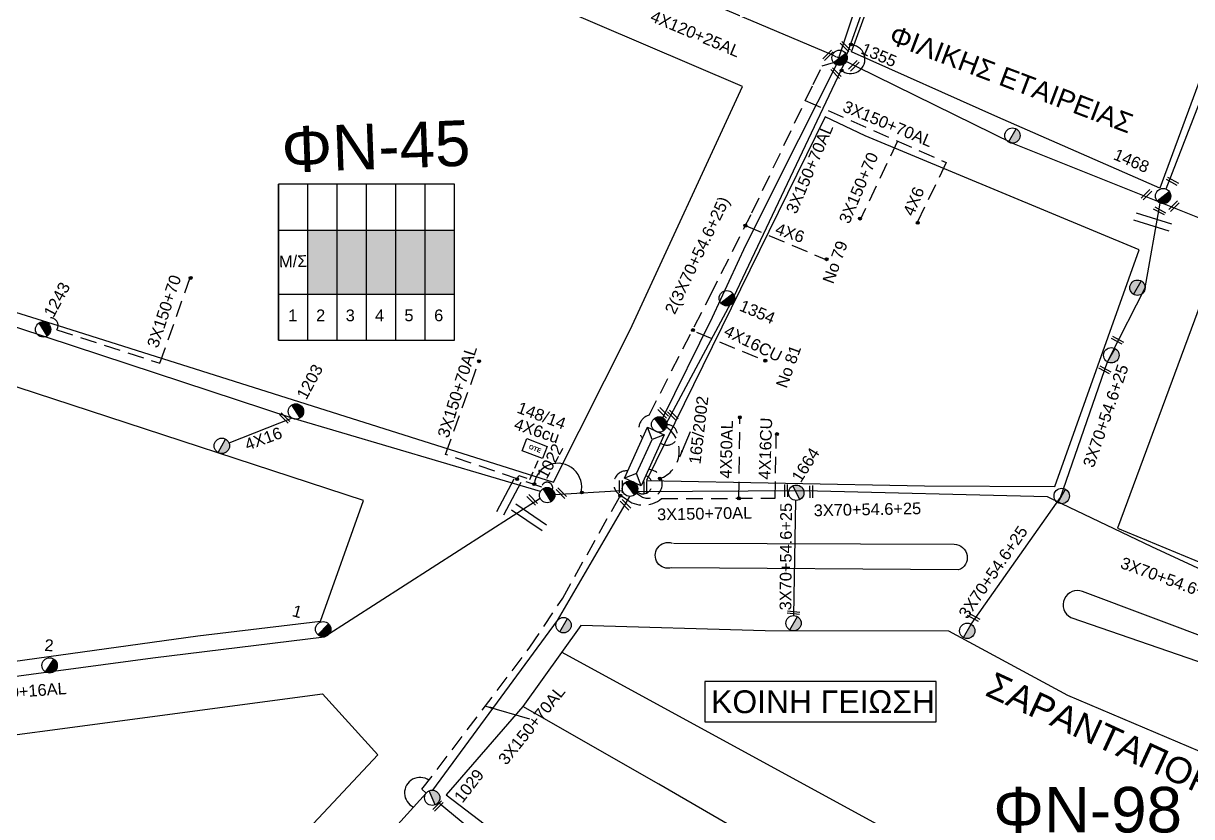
# Model space of a CAD drawing. Header units: millimetres. Extents: x 898 to 5598, y 789 to 3443.
# Drawn here: x 2421 to 2600.3, y 1135.8 to 1257.5 of the extents above; entities that cross this region are included whole.
import ezdxf
from ezdxf.enums import TextEntityAlignment as Align

# ---------------------------------------------------------------- set-up
doc = ezdxf.new("R2010")
doc.units = ezdxf.units.MM
doc.linetypes.add('DASHED', pattern=[19.05, 12.7, -6.35])
for name, color, linetype in [('Pillar OTE', 7, 'Continuous'), ('Άγνωστα', 7, 'Continuous'), ('Ασφαλειοκιβώτια Χ.Τ 6 αναχωρήσεων', 7, 'Continuous'), ('Ασφαλειοκιβώτια Χ.Τ 9 αναχωρήσεων', 7, 'Continuous'), ('Γυμνά εναέρια ΧΤ και ΦΟΠ (3Φ)   4x50+16AL', 7, 'Continuous'), ('Εναέρια παροχή ΧΤ 4x16', 7, 'SYN_LINE'), ('Επιγραφές - Σχήματα', 7, 'Continuous'), ('Καλώδια ΧΤ   3x150+50AL XLPE', 7, 'DASHED'), ('Καλώδια ΧΤ   3x150+50CU', 7, 'DASHED'), ('Καλώδια ΧΤ   3x150+70AL', 7, 'DASHED'), ('Καλώδια ΧΤ   3x150AL+50CU', 7, 'DASHED'), ('Μηχανική τομή', 7, 'Continuous'), ('Στύλος Ξύλινος', 7, 'Continuous'), ('Στύλος Ξύλινος @ 1', 7, 'Continuous'), ('Στύλος ΦΜ', 7, 'Continuous'), ('Στύλος ΦΜ @ 1', 7, 'Continuous'), ('Συνδέσεις', 7, 'Continuous'), ('Συνεστραμμένα ΧΤ   3x70+54.6+25 AL', 7, 'SYN_LINE'), ('Συνεστραμμένα ΧΤ   4x120+25 AL', 7, 'SYN_LINE'), ('Τομή', 7, 'Continuous'), ('Υποσταθμός εναέριος 2 στύλων', 7, 'Continuous'), ('Υποσταθμός πόλεως', 7, 'Continuous'), ('Υπόβαθρο ΔΕΗ', 7, 'Continuous'), ('Υπόγεια καλώδια Παροχών ΧΤ   4x16CU', 7, 'DASHED'), ('Υπόγεια καλώδια Παροχών ΧΤ   4x50AL', 7, 'DASHED'), ('Υπόγεια καλώδια Παροχών ΧΤ   4x6', 7, 'DASHED')]:
    doc.layers.add(name, color=color, linetype=linetype)
doc.styles.add('arial', font='arial.ttf')
doc.styles.get("Standard").update_dxf_attribs({"font": 'arial.ttf'})
doc.linetypes.add('SYN_LINE', pattern='A,0.5,-0.0001,["/\\/\\/\\/",Standard,S=0.1,R=0,X=0,Y=-0.05],-0.25', length=0.7501)
doc.dimstyles.new('ISO-25', dxfattribs={"dimtxt": 2.5, "dimasz": 2.5, "dimexe": 1.25, "dimexo": 0.625, "dimtad": 1, "dimtxsty": 'Standard', "dimcen": 2.5, "dimadec": 0, "dimazin": 0, "dimtfac": 1, "dimtmove": 0, "dimatfit": 3, "dimfxl": 1, "dimarcsym": 0})

# ---------------------------------------------------------------- blocks, each defined once
blk = doc.blocks.new('ΥΠΑΡΧΩΝ ΤΣΙΜΕΝΤΕΝΙΟΣ ΣΤΥΛΟΣ')
at = {"layer": 'Στύλος ΦΜ'}
blk.add_hatch(color=7, dxfattribs=at).paths.add_polyline_path([(-1.29, -2.28, 0.574793), (2.62, 0, 0.268822), (1.3, 2.27)])
at = {"layer": 'Στύλος ΦΜ', "color": 7}
blk.add_line((-1.29, -2.28), (1.3, 2.27), dxfattribs=at)
blk.add_circle((0, 0), 2.62, dxfattribs=at)
at = {"layer": 'Στύλος ΦΜ', "flags": 4}
for tag, p in [('ΑΡΙΘΜΟΣ', (-4.68, 8.05)), ('ΤΥΠΟΣ', (-4.91, 3.03))]:
    blk.add_attdef(tag, p, '', height=4, dxfattribs=at)
blk = doc.blocks.new('ΥΠΑΡΧΩΝ ΞΥΛΙΝΟΣ ΣΤΥΛΟΣ')
at = {"layer": 'Στύλος Ξύλινος'}
h = blk.add_hatch(color=7, dxfattribs=at)
h.paths.add_polyline_path([(-2.62, 0, 0.270008), (-1.29, -2.28), (1.3, 2.27, 0.576266)])
h.paths.add_polyline_path([(-1.29, -2.28, 0.574793), (2.62, 0, 0.268822), (1.3, 2.27)])
at = {"layer": 'Στύλος Ξύλινος', "color": 7}
blk.add_line((-1.29, -2.28), (1.3, 2.27), dxfattribs=at)
blk.add_circle((0, 0), 2.62, dxfattribs=at)
at = {"layer": 'Στύλος Ξύλινος', "flags": 4}
for tag, p in [('ΑΡΙΘΜΟΣ', (-4.91, 8.6)), ('ΤΥΠΟΣ', (-4.85, 3.39))]:
    blk.add_attdef(tag, p, '', height=4, dxfattribs=at)
blk = doc.blocks.new('ΑΣΦΑΛΕΙΟΚΙΒΩΤΙΟ ΥΠΟΣΤΑΘΜΟΥ 6 ΑΝΑΧΩΡΗΣΕΩΝ')
at = {"layer": 'Ασφαλειοκιβώτια Χ.Τ 6 αναχωρήσεων', "ltscale": 40}
for p, q in [((-23.91, 27), (23.91, 27)), ((-9.83, 27), (-9.83, -27)), ((9.83, 27), (9.83, -27)), ((-23.91, 18), (23.91, 18)), ((-23.91, 9), (23.91, 9)), ((-23.91, 0), (23.91, 0)), ((-23.91, -9), (23.91, -9)), ((-23.91, -18), (23.91, -18))]:
    blk.add_line(p, q, dxfattribs=at)
at = {"layer": 'Ασφαλειοκιβώτια Χ.Τ 6 αναχωρήσεων'}
blk.add_lwpolyline([(-23.91, -27), (23.91, -27), (23.91, 27), (-23.91, 27)], close=True, dxfattribs=at)
for s, p in [('1', (-18.13, 24.01)), ('2', (-18.13, 15.45)), ('3', (-18.13, 6.37)), ('4', (-18.13, -2.65)), ('5', (-18.13, -11.66)), ('6', (-18.13, -20.8))]:
    blk.add_text(s, height=3.6, rotation=270, dxfattribs=at).set_placement(p)
at = {"layer": 'Ασφαλειοκιβώτια Χ.Τ 6 αναχωρήσεων', "ltscale": 40}
for tag, height, p in [('ΟΝΟΜΑ', 5, (-0.27, 31.68)), ('ΚΕΙΜΕΝΟ 1', 2, (16.95, 22.41)), ('ΚΕΙΜΕΝΟ 2', 2, (16.95, 13.71)), ('ΚΕΙΜΕΝΟ 3', 2, (16.95, 4.31)), ('ΚΕΙΜΕΝΟ 4', 2, (16.95, -4.67)), ('ΚΕΙΜΕΝΟ 5', 2, (16.95, -13.51)), ('ΚΕΙΜΕΝΟ 6', 2, (16.95, -22.43)), ('ΣΧ', 2, (-0.21, -29.21))]:
    blk.add_attdef(tag, text='', height=height, dxfattribs=at).set_placement(p, align=Align.MIDDLE_CENTER)
blk = doc.blocks.new('ΥΠΟΣΤΑΘΜΟΣ ΕΝΑΕΡΙΟΣ ΕΠΙ 2 ΣΤΥΛΩΝ')
at = {"layer": 'Υποσταθμός εναέριος 2 στύλων', "linetype": 'Continuous'}
for points in [[(-11.97, -2.11, 0.574793), (-8.45, -0.07, 0.268822), (-9.64, 1.98)], [(9.68, -2.15, 0.574793), (13.19, -0.1, 0.268822), (12.01, 1.95)]]:
    blk.add_hatch(color=256, dxfattribs=at).paths.add_polyline_path(points)
for p, q in [((-11.97, -2.11), (-9.64, 1.98)), ((9.68, -2.15), (12.01, 1.95))]:
    blk.add_line(p, q, dxfattribs=at)
for centre in [(-10.81, -0.07), (10.84, -0.1)]:
    blk.add_circle(centre, 2.36, dxfattribs=at)
at = {"layer": 'Υποσταθμός πόλεως', "linetype": 'Continuous', "ltscale": 40}
blk.add_lwpolyline([(-8.57, 2.82), (8.57, 2.82), (8.57, -2.82), (-8.57, -2.82)], close=True, dxfattribs=at)
for points in [[(-5.75, 0), (-8.57, 2.82)], [(-8.57, -2.82), (-5.75, 0)], [(-5.75, 0), (5.75, 0)], [(5.75, 0), (8.57, 2.82)], [(8.57, -2.82), (5.75, 0)]]:
    blk.add_lwpolyline(points, dxfattribs=at)
at = {"layer": 'Υποσταθμός εναέριος 2 στύλων', "ltscale": 40, "flags": 1}
for tag, p in [('ΜΕΤΑΣΧΗΜΑΤΙΣΜΟΣ', (14.09, 2.51)), ('ΙΣΧΥΣ', (14.07, -0.28)), ('ΑΡΙΘΜΟΣ', (14.19, -3))]:
    blk.add_attdef(tag, p, '', height=1.8, dxfattribs=at)
blk = doc.blocks.new('ΜΗΧΑΝΙΚΗ ΤΟΜΗ')
at = {"layer": 'Μηχανική τομή', "ltscale": 40}
for p, q in [((-1.89, 0.78), (1.89, 0.78)), ((1.89, 0), (-1.89, 0))]:
    blk.add_line(p, q, dxfattribs=at)
blk = doc.blocks.new('ΤΟΜΗ')
at = {"layer": 'Τομή', "ltscale": 40}
for p, q in [((-5.68, 0), (5.68, 0)), ((5.68, -2.33), (-5.68, -2.33))]:
    blk.add_line(p, q, dxfattribs=at)
blk = doc.blocks.new('_ΣΥΝΔΕΣΗ')
at = {"layer": 'Συνδέσεις', "linetype": 'SYN_LINE', "ltscale": 40}
blk.add_hatch(color=256, dxfattribs=at).paths.add_polyline_path([(0.5, -0.01, 1), (-0.5, -0.01, 1)])
at = {"layer": 'Συνδέσεις'}
blk.add_circle((0, -0.01), 0.5, dxfattribs=at)
blk = doc.blocks.new('PILLAR ΟΤΕ')
at = {"layer": 'Pillar OTE', "ltscale": 40}
blk.add_lwpolyline([(-3.31, 2.02), (3.39, 2.02), (3.39, -1.99), (-3.31, -1.99)], close=True, dxfattribs=at)
at = {"layer": 'Pillar OTE', "insert": (-1.81, 0.71), "char_height": 1.3575, "width": 109.961, "attachment_point": 1}
blk.add_mtext('{\\fArial|b1|i0|c161|p34;OTE}', dxfattribs=at)

msp = doc.modelspace()

# ---------------------------------------------------------------- hatches: boundary and pattern name
at = {"layer": 'Ασφαλειοκιβώτια Χ.Τ 9 αναχωρήσεων', "ltscale": 40}
for color, points in [(1, [(2464.64, 1215.95), (2469.14, 1215.95), (2469.14, 1225.78), (2464.64, 1225.78)]), (27, [(2469.14, 1215.95), (2473.64, 1215.95), (2473.64, 1225.78), (2469.14, 1225.78)]), (6, [(2473.64, 1215.95), (2478.14, 1215.95), (2478.14, 1225.78), (2473.64, 1225.78)]), (2, [(2478.14, 1215.95), (2482.64, 1215.95), (2482.64, 1225.78), (2478.14, 1225.78)]), (62, [(2482.64, 1215.95), (2487.14, 1215.95), (2487.14, 1225.78), (2482.64, 1225.78)])]:
    msp.add_hatch(color=color, dxfattribs=at).paths.add_polyline_path(points)

# ---------------------------------------------------------------- linework, layer by layer
at = {"layer": 'Άγνωστα', "color": 62, "linetype": 'SYN_LINE', "ltscale": 20}
msp.add_lwpolyline([(2596.41, 1232.1), (2608.86, 1264.28), (2620.08, 1298.86)], dxfattribs=at)
at = {"layer": 'Άγνωστα', "color": 62}
msp.add_lwpolyline([(2545.84, 1252.36), (2572.82, 1239.12), (2611.48, 1223.69), (2634.02, 1214.28)], dxfattribs=at)
at = {"layer": 'Άγνωστα', "color": 62, "linetype": 'DASHED', "ltscale": 0.2}
msp.add_lwpolyline([(2555.17, 1239.44), (2549.41, 1227.27)], dxfattribs=at)
at = {"layer": 'Άγνωστα', "color": 2, "linetype": 'SYN_LINE', "ltscale": 15}
msp.add_lwpolyline([(2587.93, 1206.58), (2593.18, 1216.95), (2595.49, 1229.93)], dxfattribs=at)
at = {"layer": 'Άγνωστα', "color": 2}
msp.add_lwpolyline([(2483.81, 1139.84), (2502.95, 1165.85), (2514.1, 1184.92)], dxfattribs=at)
at = {"layer": 'Άγνωστα', "color": 2, "linetype": 'SYN_LINE', "ltscale": 20}
for points in [[(2539.51, 1184.3), (2539.23, 1166.63)], [(2549.23, 1088.31), (2534.7, 1098.42), (2507.75, 1119.41), (2499.94, 1125.3), (2499.94, 1125.3), (2484.65, 1137.93)]]:
    msp.add_lwpolyline(points, dxfattribs=at)
at = {"layer": 'Γυμνά εναέρια ΧΤ και ΦΟΠ (3Φ)   4x50+16AL', "color": 27, "linetype": 'Continuous', "ltscale": 0.2}
msp.add_line((2502.47, 1185.21), (2512.87, 1185.81), dxfattribs=at)
at = {"layer": 'Γυμνά εναέρια ΧΤ και ΦΟΠ (3Φ)   4x50+16AL', "color": 2}
msp.add_lwpolyline([(2500.35, 1185.67), (2462.26, 1196.92), (2416.03, 1212.12), (2363.51, 1228.86), (2350.51, 1233.45)], dxfattribs=at)
at = {"layer": 'Γυμνά εναέρια ΧΤ και ΦΟΠ (3Φ)   4x50+16AL', "color": 85, "ltscale": 40}
msp.add_lwpolyline([(2313.96, 1154.04), (2341.52, 1151.76), (2372.66, 1150.75), (2403.46, 1155.14), (2440.85, 1160.16), (2467.14, 1163.36), (2500.33, 1184.64)], dxfattribs=at)
at = {"layer": 'Γυμνά εναέρια ΧΤ και ΦΟΠ (3Φ)   4x50+16AL', "color": 6, "ltscale": 40}
msp.add_lwpolyline([(2430.6, 1082.68), (2460.06, 1114.17), (2482.81, 1139.39)], dxfattribs=at)
at = {"layer": 'Εναέρια παροχή ΧΤ 4x16', "color": 2, "ltscale": 20}
msp.add_lwpolyline([(2462.26, 1196.92), (2452.53, 1193.11)], dxfattribs=at)
at = {"layer": 'Εναέρια παροχή ΧΤ 4x16', "color": 0, "linetype": 'Continuous', "ltscale": 0.2}
msp.add_arc((2481.87, 1139.4), 2.38, 55.2068, 245.1337, dxfattribs=at)
at = {"layer": 'Επιγραφές - Σχήματα', "color": 190}
msp.add_lwpolyline([(2525.61, 1150.33), (2561.12, 1150.33), (2561.12, 1156.5), (2525.61, 1156.5)], close=True, dxfattribs=at)
at = {"layer": 'Καλώδια ΧΤ   3x150+50AL XLPE', "color": 1, "linetype": 'DASHED', "ltscale": 0.2}
msp.add_arc((2519.79, 1194.36), 1.58, 230.8818, 90.3074, dxfattribs=at)
at = {"layer": 'Καλώδια ΧΤ   3x150+50CU', "color": 6, "linetype": 'DASHED', "ltscale": 0.2}
msp.add_arc((2513.57, 1186.86), 1.97, 84.7474, 242.2144, dxfattribs=at)
at = {"layer": 'Καλώδια ΧΤ   3x150+70AL', "color": 62, "ltscale": 0.2}
msp.add_lwpolyline([(2516.06, 1193.84), (2516.06, 1193.84, -0.573059), (2517.03, 1197.38), (2526.41, 1215.72), (2532.82, 1228.45), (2542.2, 1248.16), (2543.62, 1251), (2545.34, 1251.52)], format="xyb", dxfattribs=at)
msp.add_lwpolyline([(2541.02, 1245.66), (2562.66, 1236.15)], dxfattribs=at)
at = {"layer": 'Καλώδια ΧΤ   3x150+70AL', "color": 2, "linetype": 'DASHED', "ltscale": 0.2}
msp.add_lwpolyline([(2426.12, 1210.5), (2441.93, 1205.36), (2446.65, 1218.71)], dxfattribs=at)
at = {"layer": 'Καλώδια ΧΤ   3x150+70AL', "color": 27, "ltscale": 0.2}
msp.add_lwpolyline([(2500.57, 1186.35), (2485.78, 1191.35), (2490.93, 1205.69)], dxfattribs=at)
at = {"layer": 'Καλώδια ΧΤ   3x150+70AL', "color": 6, "ltscale": 0.2}
msp.add_lwpolyline([(2482.81, 1139.39), (2482.17, 1139.97), (2498.74, 1161.76), (2503.78, 1169.32), (2512.65, 1185.12), (2513.44, 1184.55, 0.358134), (2518.93, 1184.57), (2518.93, 1184.57), (2536.37, 1184.65)], format="xyb", dxfattribs=at)
at = {"layer": 'Καλώδια ΧΤ   3x150+70AL', "color": 2, "linetype": 'DASHED', "ltscale": 0.2}
msp.add_arc((2425.09, 1211.13), 1.21, 328.5157, 143.8499, dxfattribs=at)
at = {"layer": 'Καλώδια ΧΤ   3x150AL+50CU', "color": 27, "linetype": 'DASHED', "ltscale": 0.1}
msp.add_lwpolyline([(2496.83, 1187.64), (2497.04, 1188.1), (2498.73, 1187.53), (2500.22, 1190.88)], dxfattribs=at)
at = {"layer": 'Καλώδια ΧΤ   3x150AL+50CU', "color": 7, "linetype": 'Continuous', "ltscale": 0.2}
for centre, radius, start, end in [((2547.96, 1252.02), 2.21, 227.3457, 93.2136), ((2503.03, 1186.34), 3.66, 344.9086, 173.028)]:
    msp.add_arc(centre, radius, start, end, dxfattribs=at)
at = {"layer": 'Καλώδια ΧΤ   3x150AL+50CU', "color": 27, "linetype": 'DASHED', "ltscale": 0.2}
for centre, radius, start, end in [((2517.26, 1191.85), 4.42, 288.0258, 59.5898), ((2516.86, 1186.85), 2.2, 213.5251, 87.822), ((2501.38, 1186.24), 0.856, 341.5199, 172.7057)]:
    msp.add_arc(centre, radius, start, end, dxfattribs=at)
at = {"layer": 'Καλώδια ΧΤ   3x150AL+50CU', "color": 2, "linetype": 'DASHED', "ltscale": 0.2}
msp.add_arc((2516.07, 1186.74), 1.43, 231.2528, 71.994, dxfattribs=at)
at = {"layer": 'Συνεστραμμένα ΧΤ   3x70+54.6+25 AL', "color": 1, "linetype": 'SYN_LINE', "ltscale": 20}
msp.add_lwpolyline([(2519.04, 1196.77), (2526.77, 1212.45), (2531.91, 1223.46), (2540.02, 1239.72), (2545.82, 1251.15), (2556.14, 1282.12), (2562.99, 1303.03), (2568.03, 1322.64)], dxfattribs=at)
at = {"layer": 'Συνεστραμμένα ΧΤ   3x70+54.6+25 AL', "color": 27, "linetype": 'SYN_LINE', "ltscale": 20}
for points in [[(2568.61, 1322.48), (2569.04, 1321.24), (2564.68, 1301.64), (2557.41, 1281.86), (2551.15, 1263.3), (2547.68, 1253.6), (2547.36, 1252.71)], [(2519.65, 1196.08), (2529.58, 1214.55), (2547, 1251.32)]]:
    msp.add_lwpolyline(points, dxfattribs=at)
at = {"layer": 'Συνεστραμμένα ΧΤ   3x70+54.6+25 AL', "color": 2, "linetype": 'SYN_LINE', "ltscale": 20}
for points in [[(2566.47, 1165.3), (2580.2, 1184.77), (2587.42, 1205.56), (2587.93, 1206.58)], [(2614.56, 1167.75), (2594.22, 1177.19), (2580.38, 1183.8), (2578.19, 1184.87), (2540.77, 1185.79), (2515.16, 1185.63)]]:
    msp.add_lwpolyline(points, dxfattribs=at)
at = {"layer": 'Συνεστραμμένα ΧΤ   4x120+25 AL', "color": 62, "linetype": 'SYN_LINE', "ltscale": 20}
msp.add_lwpolyline([(2509.12, 1267.95), (2515.43, 1265.31), (2545.19, 1252.68), (2545.78, 1252.39)], dxfattribs=at)
at = {"layer": 'Υπόβαθρο ΔΕΗ'}
for points in [[(2502.36, 1187.11), (2514.11, 1210.5), (2531.37, 1247.82), (2493.9, 1263.92), (2459.06, 1278.34), (2453.54, 1281.08), (2372.11, 1313.88), (2343.58, 1325.99), (2317, 1288.1), (2298.96, 1261.29), (2350.27, 1234.88), (2426.33, 1211.15), (2502.36, 1187.11)], [(2617.02, 1292.94), (2605.67, 1259.94), (2595.45, 1232.25), (2570.58, 1243.12), (2548.13, 1253.14), (2560.17, 1286.2), (2569.73, 1313.76), (2617.02, 1292.94)], [(2579.32, 1186.46), (2592.25, 1222.78), (2550.22, 1240.25), (2544.09, 1243.17), (2516.62, 1187.35), (2559.33, 1186.56), (2579.32, 1186.46)], [(2466.6, 1165.78), (2473.21, 1184.27), (2378.03, 1215.39), (2348.07, 1224.1), (2327.16, 1170.02)], [(2614.2, 1169.61), (2624.32, 1193.98), (2629.1, 1205.36), (2602.65, 1217.08), (2588.97, 1180.05), (2614.19, 1169.59)], [(2321.43, 1155.21), (2356.18, 1153.84), (2371.71, 1152.99), (2447.76, 1163.49), (2466.6, 1165.78)], [(2506.55, 1165.08), (2497.66, 1152.67), (2485.89, 1139.11), (2533.58, 1102.71), (2545.21, 1094.36), (2560.97, 1116.13), (2518.53, 1140.75), (2497.66, 1152.67)]]:
    msp.add_lwpolyline(points, dxfattribs=at)
for points in [[(2520.76, 1177.75), (2563.87, 1177.56, -0.846716), (2564.51, 1173.62), (2520.54, 1173.96, -1.352877), (2520.56, 1177.76, -0.001617)], [(2604.55, 1162.45), (2583.59, 1170.33, 0.932967), (2581.76, 1166.33), (2602.74, 1159.11, 0.845781), (2604.55, 1162.45, -2.897192)], [(2503.64, 1161.02), (2556.47, 1132.19), (2585.94, 1116.05), (2629.91, 1138.75), (2628.91, 1139.72), (2615.99, 1141.02, -0.102936), (2603.29, 1145.02), (2581.34, 1154.34), (2563.03, 1164.22), (2534.85, 1164.29), (2506.55, 1165.08)], [(2305.84, 1046.15), (2336.02, 1085.39), (2363.73, 1120.29), (2379.26, 1142.94), (2466.89, 1154.61), (2475.39, 1145.23), (2428.97, 1095.71), (2410.17, 1108.75, 0.438628), (2406.64, 1107.96), (2379.36, 1079.03), (2332.05, 1028.32), (2305.84, 1046.15)]]:
    msp.add_lwpolyline(points, format="xyb", dxfattribs=at)
at = {"layer": 'Υπόγεια καλώδια Παροχών ΧΤ   4x16CU', "color": 85, "ltscale": 0.2}
msp.add_lwpolyline([(2524.31, 1210.12), (2534.82, 1205.74)], dxfattribs=at)
at = {"layer": 'Υπόγεια καλώδια Παροχών ΧΤ   4x16CU', "color": 6, "ltscale": 0.2}
msp.add_lwpolyline([(2536.37, 1184.65), (2536.57, 1194.44)], dxfattribs=at)
at = {"layer": 'Υπόγεια καλώδια Παροχών ΧΤ   4x50AL', "color": 6, "ltscale": 0.2}
msp.add_lwpolyline([(2530.82, 1184.62), (2530.97, 1197.15)], dxfattribs=at)
at = {"layer": 'Υπόγεια καλώδια Παροχών ΧΤ   4x6', "color": 62, "ltscale": 0.2}
msp.add_lwpolyline([(2562.66, 1236.15), (2558.23, 1227.08)], dxfattribs=at)
at = {"layer": 'Υπόγεια καλώδια Παροχών ΧΤ   4x6', "color": 85, "ltscale": 0.2}
msp.add_lwpolyline([(2531.93, 1226.46), (2544.27, 1221.21)], dxfattribs=at)

# ---------------------------------------------------------------- block references
at = {"layer": 'Pillar OTE', "xscale": 0.5, "yscale": 0.5, "zscale": 0.5, "rotation": 338.9067907217598}
msp.add_blockref('PILLAR ΟΤΕ', (2499.46, 1192.25), dxfattribs=at)
at = {"layer": 'Ασφαλειοκιβώτια Χ.Τ 6 αναχωρήσεων', "xscale": 0.5, "yscale": 0.5, "zscale": 0.5, "rotation": 90}
msp.add_blockref('ΑΣΦΑΛΕΙΟΚΙΒΩΤΙΟ ΥΠΟΣΤΑΘΜΟΥ 6 ΑΝΑΧΩΡΗΣΕΩΝ', (2473.64, 1220.87), dxfattribs=at)
at = {"layer": 'Μηχανική τομή'}
for p, xscale, yscale, zscale, rotation in [((2547.29, 1254.08), 0.4999999999999994, 0.4999999999999994, 0.4999999999999994, 134.7494504773862), ((2544.37, 1252.75), 0.4999999999999996, 0.4999999999999996, 0.4999999999999996, 225.2088573052212), ((2545.88, 1250.03), 0.4999999999999994, 0.4999999999999994, 0.4999999999999994, 134.7494504773862), ((2548.33, 1251.15), 0.4999999999999996, 0.4999999999999996, 0.4999999999999996, 225.2088573052212), ((2597.47, 1233.44), 0.4999999999999993, 0.4999999999999993, 0.4999999999999993, 151.209313745371), ((2593.26, 1231.37), 0.4999999999999996, 0.4999999999999996, 0.4999999999999996, 225.2088573052212), ((2595.5, 1228.91), 0.4999999999999993, 0.4999999999999993, 0.4999999999999993, 151.209313745371), ((2597.49, 1229.6), 0.4999999999999996, 0.4999999999999996, 0.4999999999999996, 225.2088573052212), ((2589.03, 1209.06), 0.4999999999999993, 0.4999999999999993, 0.4999999999999993, 151.209313745371), ((2587.08, 1204.51), 0.4999999999999993, 0.4999999999999993, 0.4999999999999993, 151.209313745371), ((2519.34, 1197.88), 0.4999999999999994, 0.4999999999999994, 0.4999999999999994, 134.7494504773862), ((2520.82, 1197.5), 0.4999999999999994, 0.4999999999999994, 0.4999999999999994, 134.7494504773862), ((2461.24, 1197.08), 0.4999999999999994, 0.4999999999999994, 0.4999999999999994, 134.7494504773862), ((2512.9, 1186.43), 0.4999999999999992, 0.4999999999999992, 0.4999999999999992, 90.2007269580515), ((2503.71, 1185.56), 0.4999999999999994, 0.4999999999999994, 0.4999999999999994, 134.7494504773862), ((2516.65, 1186.27), 0.4999999999999992, 0.4999999999999992, 0.4999999999999992, 90.2007269580515), ((2538.26, 1185.82), 0.4999999999999993, 0.4999999999999993, 0.4999999999999993, 90.2007269580515), ((2542.13, 1185.62), 0.4999999999999992, 0.4999999999999992, 0.4999999999999992, 90.2007269580515), ((2499.23, 1184.52), 0.4999999999999994, 0.4999999999999994, 0.4999999999999994, 134.7494504773862), ((2513.55, 1183.77), 0.4999999999999994, 0.4999999999999994, 0.4999999999999994, 134.7494504773862), ((2539.23, 1167.27), 0.4999999999999993, 0.4999999999999993, 0.4999999999999993, 173.8176098999907), ((2566.96, 1166.53), 0.4999999999999993, 0.4999999999999993, 0.4999999999999993, 151.209313745371), ((2484.5, 1137.54), 0.4999999999999996, 0.4999999999999996, 0.4999999999999996, 225.2088573052212)]:
    msp.add_blockref('ΜΗΧΑΝΙΚΗ ΤΟΜΗ', p, dxfattribs=dict(at, xscale=xscale, yscale=yscale, zscale=zscale, rotation=rotation))
at = {"layer": 'Στύλος Ξύλινος @ 1', "ltscale": 40, "xscale": 0.4499999999998181, "yscale": 0.4499999999998181, "zscale": 0.4499999999998181}
msp.add_blockref('ΥΠΑΡΧΩΝ ΞΥΛΙΝΟΣ ΣΤΥΛΟΣ', (2592.01, 1216.95), dxfattribs=at)
at = {"layer": 'Στύλος ΦΜ @ 1', "ltscale": 40}
ref = msp.add_blockref('ΥΠΑΡΧΩΝ ΤΣΙΜΕΝΤΕΝΙΟΣ ΣΤΥΛΟΣ', (2546.28, 1252.24), dxfattribs=dict(at, xscale=0.4499999999998181, yscale=0.4499999999998181, zscale=0.4499999999998181, rotation=336.9885450620347))
ref.add_attrib('ΤΥΠΟΣ', '1355', (2549.4, 1252.94), dxfattribs={"layer": 'Στύλος ΦΜ', "height": 1.8, "rotation": 336.9885, "flags": 4})
at = {"layer": 'Στύλος ΦΜ @ 1', "ltscale": 40, "xscale": 0.4499999999998181, "yscale": 0.4499999999998181, "zscale": 0.4499999999998181}
for p in [(2572.82, 1240.3), (2588, 1206.58), (2451.44, 1192.68), (2580.38, 1184.98), (2503.9, 1165.15), (2539.21, 1165.45), (2565.88, 1164.28)]:
    msp.add_blockref('ΥΠΑΡΧΩΝ ΤΣΙΜΕΝΤΕΝΙΟΣ ΣΤΥΛΟΣ', p, dxfattribs=at)
at = {"layer": 'Στύλος ΦΜ @ 1', "ltscale": 40}
ref = msp.add_blockref('ΥΠΑΡΧΩΝ ΤΣΙΜΕΝΤΕΝΙΟΣ ΣΤΥΛΟΣ', (2595.95, 1231.01), dxfattribs=dict(at, xscale=0.4499999999998181, yscale=0.4499999999998181, zscale=0.4499999999998181, rotation=336.9885450620347))
ref.add_attrib('ΤΥΠΟΣ', '1468', (2588.17, 1236.71), dxfattribs={"layer": 'Στύλος ΦΜ', "height": 1.8, "rotation": 336.9885, "flags": 4})
ref = msp.add_blockref('ΥΠΑΡΧΩΝ ΤΣΙΜΕΝΤΕΝΙΟΣ ΣΤΥΛΟΣ', (2424, 1210.55), dxfattribs=dict(at, xscale=0.4499999999998181, yscale=0.4499999999998181, zscale=0.4499999999998181, rotation=61.89340738441))
ref.add_attrib('ΤΥΠΟΣ', '1243', (2425.59, 1212.23), dxfattribs={"layer": 'Στύλος ΦΜ', "height": 1.8, "rotation": 61.8934, "flags": 4})
ref = msp.add_blockref('ΥΠΑΡΧΩΝ ΤΣΙΜΕΝΤΕΝΙΟΣ ΣΤΥΛΟΣ', (2528.97, 1215.33), dxfattribs=dict(at, xscale=0.4499999999998181, yscale=0.4499999999998181, zscale=0.4499999999998181, rotation=336.9885450620347))
ref.add_attrib('ΤΥΠΟΣ', '1354', (2530.74, 1213.5), dxfattribs={"layer": 'Στύλος ΦΜ', "height": 1.8, "rotation": 336.9885, "flags": 4})
ref = msp.add_blockref('ΥΠΑΡΧΩΝ ΤΣΙΜΕΝΤΕΝΙΟΣ ΣΤΥΛΟΣ', (2462.82, 1197.95), dxfattribs=dict(at, xscale=0.4499999999998181, yscale=0.4499999999998181, zscale=0.4499999999998181, rotation=61.89340738441))
ref.add_attrib('ΤΥΠΟΣ', '1203', (2464.41, 1199.63), dxfattribs={"layer": 'Στύλος ΦΜ', "height": 1.8, "rotation": 61.8934, "flags": 4})
ref = msp.add_blockref('ΥΠΑΡΧΩΝ ΤΣΙΜΕΝΤΕΝΙΟΣ ΣΤΥΛΟΣ', (2501.39, 1185.11), dxfattribs=dict(at, xscale=0.4499999999998181, yscale=0.4499999999998181, zscale=0.4499999999998181, rotation=61.89340738441))
ref.add_attrib('ΤΥΠΟΣ', '1022', (2501.31, 1187.44), dxfattribs={"layer": 'Στύλος ΦΜ', "height": 1.8, "rotation": 61.8934, "flags": 4})
ref = msp.add_blockref('ΥΠΑΡΧΩΝ ΤΣΙΜΕΝΤΕΝΙΟΣ ΣΤΥΛΟΣ', (2539.63, 1185.48), dxfattribs=dict(at, xscale=0.4499999999998181, yscale=0.4499999999998181, zscale=0.4499999999998181, rotation=57.61833339487097))
ref.add_attrib('ΤΥΠΟΣ', '1664', (2540.32, 1186.91), dxfattribs={"layer": 'Στύλος ΦΜ', "height": 1.8, "rotation": 57.6183, "flags": 4})
ref = msp.add_blockref('ΥΠΑΡΧΩΝ ΤΣΙΜΕΝΤΕΝΙΟΣ ΣΤΥΛΟΣ', (2467, 1164.53), dxfattribs=dict(at, xscale=0.4499999999998181, yscale=0.4499999999998181, zscale=0.4499999999998181, rotation=344.8132801374377))
ref.add_attrib('ΤΥΠΟΣ', '1', (2462.11, 1166.57), dxfattribs={"layer": 'Στύλος ΦΜ', "height": 1.8, "rotation": 344.8133, "flags": 4})
ref = msp.add_blockref('ΥΠΑΡΧΩΝ ΤΣΙΜΕΝΤΕΝΙΟΣ ΣΤΥΛΟΣ', (2425, 1158.97), dxfattribs=dict(at, xscale=0.4499999999998181, yscale=0.4499999999998181, zscale=0.4499999999998181, rotation=355.9295593670762))
ref.add_attrib('ΤΥΠΟΣ', '2', (2424.16, 1161.22), dxfattribs={"layer": 'Στύλος ΦΜ', "height": 1.8, "rotation": 355.9296, "flags": 4})
ref = msp.add_blockref('ΥΠΑΡΧΩΝ ΤΣΙΜΕΝΤΕΝΙΟΣ ΣΤΥΛΟΣ', (2483.74, 1138.66), dxfattribs=dict(at, xscale=0.4499999999998179, yscale=0.4499999999998179, zscale=0.4499999999998179, rotation=52.08929009180457))
ref.add_attrib('ΤΥΠΟΣ', '1029', (2488.37, 1137.73), dxfattribs={"layer": 'Στύλος ΦΜ', "height": 1.8, "rotation": 52.0893, "flags": 4})
at = {"layer": 'Συνδέσεις', "xscale": 0.4499999999999886, "yscale": 0.4499999999999886, "zscale": 0.4499999999999886}
for p in [(2548.02, 1254.28), (2546.59, 1250.3), (2549.41, 1227.57), (2558.28, 1226.91), (2531.83, 1226.48), (2544.28, 1221.32), (2446.66, 1218.46), (2523.77, 1210.45), (2490.93, 1205.66), (2534.88, 1205.75), (2530.97, 1197.06), (2536.66, 1194.49), (2496.78, 1187.57), (2518.68, 1187.66), (2499.4, 1186.8), (2506.73, 1185.52), (2512.62, 1185.03), (2530.82, 1184.62)]:
    msp.add_blockref('_ΣΥΝΔΕΣΗ', p, dxfattribs=at)
at = {"layer": 'Τομή'}
for p, xscale, yscale, zscale, rotation in [((2594.17, 1226.49), 0.4999999999999999, 0.4999999999999999, 0.4999999999999999, 162.8223621925485), ((2496.02, 1184.54), 0.4999999999999998, 0.4999999999999998, 0.4999999999999998, 241.6865942951272), ((2498.93, 1182.17), 0.4999999999999999, 0.4999999999999999, 0.4999999999999999, 325.7834266177602)]:
    msp.add_blockref('ΤΟΜΗ', p, dxfattribs=dict(at, xscale=xscale, yscale=yscale, zscale=zscale, rotation=rotation))
at = {"layer": 'Υποσταθμός εναέριος 2 στύλων', "xscale": 0.4999999999999998, "yscale": 0.4999999999999998, "zscale": 0.4999999999999998, "rotation": 65.64232244933883}
msp.add_blockref('ΥΠΟΣΤΑΘΜΟΣ ΕΝΑΕΡΙΟΣ ΕΠΙ 2 ΣΤΥΛΩΝ', (2516.3, 1191.04), dxfattribs=at)

# ---------------------------------------------------------------- texts
at = {"ltscale": 40, "width": 94.4586, "attachment_point": 1, "style": 'arial'}
for s, insert, char_height, rotation in [('ΦΙΛΙΚΗΣ ΕΤΑΙΡΕΙΑΣ', (2554.7, 1257.34), 3, 339.3381), ('ΦN-45', (2460.46, 1241.6), 7, 2.1857), ('ΣΑΡΑΝΤΑΠΟΡΟΥ', (2570.1, 1158.1), 4, 335.2722)]:
    msp.add_mtext(s, dxfattribs=dict(at, insert=insert, char_height=char_height, rotation=rotation))
at = {"ltscale": 40, "insert": (2569.86, 1140.33), "char_height": 7, "width": 94.4586, "attachment_point": 1, "style": 'arial'}
msp.add_mtext('ΦN-98', dxfattribs=at)
at = {"layer": 'Άγνωστα', "ltscale": 40, "char_height": 1.8, "attachment_point": 1, "style": 'arial'}
for s, insert, width, rotation in [('4X120+25AL', (2517.77, 1259.58), 31.6072, 337.2348), ('3X150+70', (2546.1, 1227.32), 31.6072, 66.8978), ('2(3X70+54.6+25)', (2519.36, 1213.5), 31.6072, 64.3411), ('No 79', (2543.6, 1218.03), 11.3386, 70.1315), ('Μ/Σ', (2460.2, 1221.85), 7.1535, 1.4083), ('3X150+70', (2439.9, 1208.14), 31.6072, 71.6345), ('No 81', (2536.45, 1202.01), 11.3386, 70.1315), ('3X70+54.6+25', (2583.58, 1189.79), 31.6072, 70.8813), ('165/2002', (2523.13, 1190), 11.3386, 83.206), ('3X70+54.6+25', (2537.07, 1167.43), 31.6072, 89.6498), ('3X70+54.6+25', (2542.29, 1183.67), 31.6072, 1.1335), ('3X70+54.6+25', (2564.42, 1167.01), 31.6072, 55.4399), ('3X70+54.6+25', (2589.86, 1175.67), 31.6072, 339.9685)]:
    msp.add_mtext(s, dxfattribs=dict(at, insert=insert, width=width, rotation=rotation))
at = {"layer": 'Γυμνά εναέρια ΧΤ και ΦΟΠ (3Φ)   4x50+16AL', "ltscale": 40, "insert": (2414.36, 1155.44), "char_height": 1.8, "width": 31.6072, "attachment_point": 1, "rotation": 4.0611, "style": 'arial'}
msp.add_mtext('4X50+16AL', dxfattribs=at)
at = {"layer": 'Εναέρια παροχή ΧΤ 4x16', "ltscale": 20, "insert": (2454.75, 1193.63), "char_height": 1.8, "width": 31.6072, "attachment_point": 1, "rotation": 19.955, "style": 'arial'}
msp.add_mtext('4X16', dxfattribs=at)
at = {"layer": 'Επιγραφές - Σχήματα', "color": 190, "insert": (2526.56, 1155.15), "char_height": 3.5, "width": 35.1311, "attachment_point": 1}
msp.add_mtext('KOINH ΓΕΙΩΣΗ', dxfattribs=at)
at = {"layer": 'Καλώδια ΧΤ   3x150+70AL', "ltscale": 0.2, "char_height": 1.8, "width": 31.6072, "attachment_point": 1, "style": 'arial'}
for s, insert, rotation in [('3X150+70AL', (2547.29, 1245.74), 337.5113), ('3X150+70AL', (2537.97, 1228.85), 66.8978), ('4X6', (2555.94, 1228.51), 66.8978), ('3X150+70AL', (2484.5, 1194.31), 72.3279), ('3X150+70AL', (2518.24, 1183.04), 1.1335), ('3X150+70AL', (2493.71, 1144.68), 51.1128)]:
    msp.add_mtext(s, dxfattribs=dict(at, insert=insert, rotation=rotation))
at = {"layer": 'Υπόγεια καλώδια Παροχών ΧΤ   4x16CU', "ltscale": 0.2, "char_height": 1.8, "width": 31.6072, "attachment_point": 1, "style": 'arial'}
for s, insert, rotation in [('4X16CU', (2529.15, 1211.31), 333.7155), ('148/14', (2497.24, 1199.5), 339.721), ('4X6cu', (2496.72, 1196.98), 341.4626), ('4X16CU', (2533.84, 1187.54), 88.1394)]:
    msp.add_mtext(s, dxfattribs=dict(at, insert=insert, rotation=rotation))
at = {"layer": 'Υπόγεια καλώδια Παροχών ΧΤ   4x50AL', "ltscale": 0.2, "insert": (2527.88, 1187.68), "char_height": 1.8, "width": 31.6072, "attachment_point": 1, "rotation": 88.4767, "style": 'arial'}
msp.add_mtext('4X50AL', dxfattribs=at)
at = {"layer": 'Υπόγεια καλώδια Παροχών ΧΤ   4x6', "ltscale": 0.2, "insert": (2536.84, 1226.94), "char_height": 1.8, "width": 31.6072, "attachment_point": 1, "rotation": 341.2464, "style": 'arial'}
msp.add_mtext('4X6', dxfattribs=at)

# ---------------------------------------------------------------- leaders
at = {"layer": 'Επιγραφές - Σχήματα', "ltscale": 40}
for points in [[(2521.73, 1191), (2523.37, 1194.89)], [(2491.96, 1152.71), (2498.67, 1150.78)]]:
    msp.add_leader(points, dimstyle='ISO-25', override={"dimasz": 1, "dimtad": 0}, dxfattribs=at)

doc.saveas('drawing.dxf')
